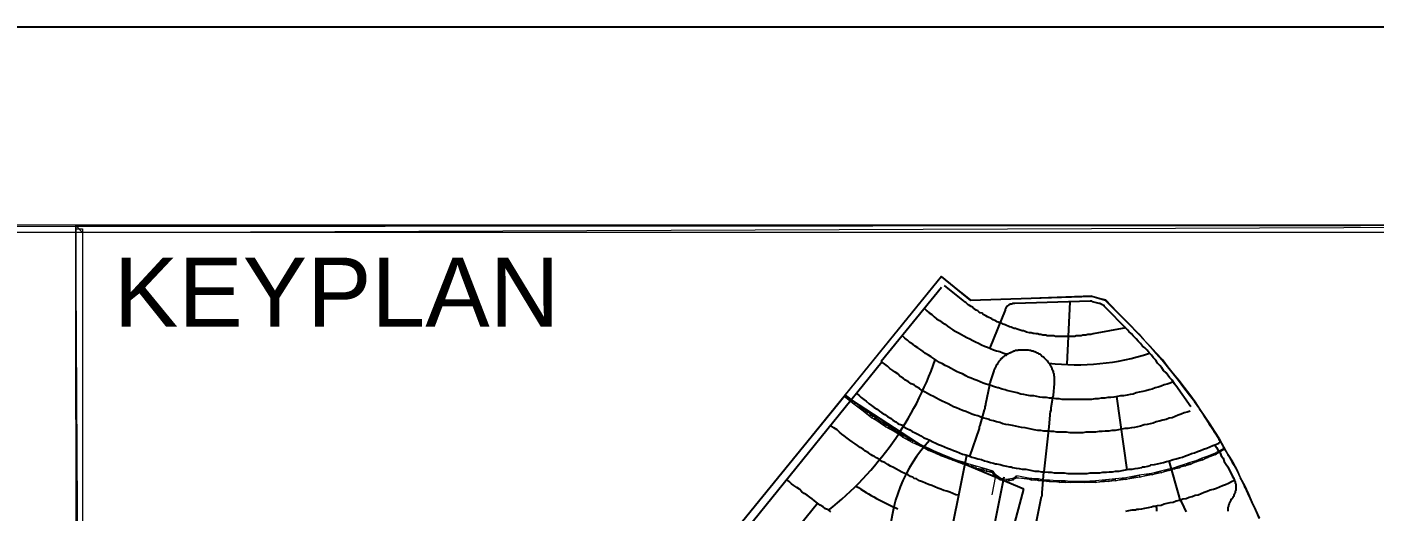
# Model space of a CAD drawing. Header units: inches. Extents: x 27 to 868, y 19 to 613.
# Drawn here: x 716.8 to 816.7, y 576.8 to 612.8 of the extents above; entities that cross this region are included whole.
import ezdxf

# ---------------------------------------------------------------- set-up
doc = ezdxf.new("R2010")
doc.units = ezdxf.units.IN
doc.header["$MEASUREMENT"] = 0
doc.layers.add('PDF_Geometry', color=7, linetype='Continuous')
doc.layers.add('PDF_Text', color=7, linetype='Continuous')
doc.styles.add('PDF Arial', font='arial.ttf')

msp = doc.modelspace()

# ---------------------------------------------------------------- linework, layer by layer
at = {"layer": 'PDF_Geometry', "lineweight": 25}
msp.add_lwpolyline([(26.633, 612.778), (867.636, 612.778), (867.636, 229.166)], dxfattribs=at)
at = {"layer": 'PDF_Geometry', "lineweight": 0}
for points in [[(55.412, 598.051), (55.908, 597.51), (851.918, 598.051), (55.412, 598.051)], [(55.908, 597.51), (851.918, 598.051), (851.422, 597.51), (55.908, 597.51)], [(720.404, 598.05), (720.9, 597.509), (851.916, 598.05), (720.404, 598.05)], [(720.404, 513.378), (720.9, 513.873), (720.404, 598.05), (720.404, 513.378)], [(720.9, 513.873), (720.404, 598.05), (720.9, 597.509), (720.9, 513.873)], [(720.729, 229.166), (720.405, 597.781), (720.405, 229.166)], [(720.729, 229.166), (720.405, 597.781), (720.901, 597.781), (720.901, 229.166)], [(720.9, 597.509), (851.916, 598.05), (851.421, 597.509), (720.9, 597.509)], [(720.901, 597.781), (720.901, 229.166)]]:
    msp.add_lwpolyline(points, dxfattribs=at)
at = {"layer": 'PDF_Geometry', "color": 8, "lineweight": 0}
for points in [[(784.629, 594.222), (784.629, 594.267), (762.425, 566.883), (784.629, 594.222)], [(784.629, 594.267), (762.425, 566.883), (762.425, 566.883), (784.629, 594.267)], [(786.791, 592.51), (784.629, 594.222), (784.629, 594.267), (786.791, 592.51)], [(786.791, 592.465), (786.791, 592.51), (784.629, 594.222), (786.791, 592.465)], [(795.799, 592.78), (795.799, 592.825), (786.791, 592.465), (795.799, 592.78)], [(795.799, 592.825), (786.791, 592.465), (786.791, 592.51), (795.799, 592.825)], [(796.834, 592.51), (795.799, 592.78), (795.799, 592.825), (796.834, 592.51)], [(796.789, 592.465), (796.834, 592.51), (795.799, 592.78), (796.789, 592.465)], [(797.645, 591.654), (796.789, 592.465), (796.834, 592.51), (797.645, 591.654)], [(797.6, 591.654), (797.645, 591.654), (796.789, 592.465), (797.6, 591.654)], [(798.456, 590.799), (798.456, 590.844), (797.6, 591.654), (798.456, 590.799)], [(798.456, 590.844), (797.6, 591.654), (797.645, 591.654), (798.456, 590.844)], [(799.266, 589.988), (798.456, 590.799), (798.456, 590.844), (799.266, 589.988)], [(799.266, 589.943), (799.266, 589.988), (798.456, 590.799), (799.266, 589.943)], [(799.672, 589.538), (799.266, 589.943), (799.266, 589.988), (799.672, 589.538)], [(800.122, 589.042), (800.122, 589.087), (799.672, 589.538), (800.122, 589.042)], [(800.122, 589.087), (799.672, 589.538), (799.672, 589.538), (800.122, 589.087)], [(800.573, 588.592), (800.122, 589.042), (800.122, 589.087), (800.573, 588.592)], [(800.528, 588.547), (800.573, 588.592), (800.122, 589.042), (800.528, 588.547)], [(801.023, 588.096), (800.528, 588.547), (800.573, 588.592), (801.023, 588.096)], [(800.978, 588.051), (801.023, 588.096), (800.528, 588.547), (800.978, 588.051)], [(801.428, 587.556), (800.978, 588.051), (801.023, 588.096), (801.428, 587.556)], [(801.383, 587.556), (801.428, 587.556), (800.978, 588.051), (801.383, 587.556)], [(801.789, 587.015), (801.834, 587.061), (801.383, 587.556), (801.789, 587.015)], [(801.834, 587.061), (801.383, 587.556), (801.428, 587.556), (801.834, 587.061)], [(802.239, 586.565), (801.789, 587.015), (801.834, 587.061), (802.239, 586.565)], [(802.194, 586.52), (802.239, 586.565), (801.789, 587.015), (802.194, 586.52)], [(802.644, 586.025), (802.194, 586.52), (802.239, 586.565), (802.644, 586.025)], [(802.599, 585.98), (802.644, 586.025), (802.194, 586.52), (802.599, 585.98)], [(803.05, 585.484), (802.599, 585.98), (802.644, 586.025), (803.05, 585.484)], [(803.005, 585.439), (803.05, 585.484), (802.599, 585.98), (803.005, 585.439)], [(777.513, 585.439), (777.423, 585.349), (778.234, 584.899), (777.513, 585.439)], [(777.423, 585.349), (778.234, 584.899), (778.143, 584.764), (777.423, 585.349)], [(778.234, 584.899), (778.143, 584.764), (778.864, 584.358), (778.234, 584.899)], [(778.143, 584.764), (778.864, 584.358), (778.819, 584.268), (778.143, 584.764)], [(803.455, 584.944), (803.005, 585.439), (803.05, 585.484), (803.455, 584.944)], [(803.41, 584.944), (803.455, 584.944), (803.005, 585.439), (803.41, 584.944)], [(803.77, 584.403), (803.815, 584.403), (803.41, 584.944), (803.77, 584.403)], [(803.815, 584.403), (803.41, 584.944), (803.455, 584.944), (803.815, 584.403)], [(778.864, 584.358), (778.819, 584.268), (779.179, 584.178), (778.864, 584.358)], [(778.819, 584.268), (779.179, 584.178), (779.089, 584.043), (778.819, 584.268)], [(779.179, 584.178), (779.089, 584.043), (779.54, 583.908), (779.179, 584.178)], [(779.089, 584.043), (779.54, 583.908), (779.45, 583.773), (779.089, 584.043)], [(779.54, 583.908), (779.45, 583.773), (779.81, 583.683), (779.54, 583.908)], [(779.45, 583.773), (779.81, 583.683), (779.765, 583.593), (779.45, 583.773)], [(804.131, 583.863), (804.176, 583.863), (803.77, 584.403), (804.131, 583.863)], [(804.176, 583.863), (803.77, 584.403), (803.815, 584.403), (804.176, 583.863)], [(804.491, 583.277), (804.536, 583.322), (804.131, 583.863), (804.491, 583.277)], [(804.536, 583.322), (804.131, 583.863), (804.176, 583.863), (804.536, 583.322)], [(779.81, 583.683), (779.765, 583.593), (780.17, 583.457), (779.81, 583.683)], [(779.765, 583.593), (780.17, 583.457), (780.08, 583.367), (779.765, 583.593)], [(780.17, 583.457), (780.08, 583.367), (780.531, 583.232), (780.17, 583.457)], [(780.08, 583.367), (780.531, 583.232), (780.485, 583.097), (780.08, 583.367)], [(780.531, 583.232), (780.485, 583.097), (780.846, 583.007), (780.531, 583.232)], [(780.485, 583.097), (780.846, 583.007), (780.801, 582.917), (780.485, 583.097)], [(780.846, 583.007), (780.801, 582.917), (781.161, 582.827), (780.846, 583.007)], [(780.801, 582.917), (781.161, 582.827), (781.116, 582.737), (780.801, 582.917)], [(781.161, 582.827), (781.116, 582.737), (781.701, 582.512), (781.161, 582.827)], [(781.116, 582.737), (781.701, 582.512), (781.611, 582.422), (781.116, 582.737)], [(804.896, 582.782), (804.491, 583.277), (804.536, 583.322), (804.896, 582.782)], [(804.851, 582.737), (804.896, 582.782), (804.491, 583.277), (804.851, 582.737)], [(805.257, 582.196), (804.851, 582.737), (804.896, 582.782), (805.257, 582.196)], [(805.212, 582.151), (805.257, 582.196), (804.851, 582.737), (805.212, 582.151)], [(781.701, 582.512), (781.611, 582.422), (781.837, 582.422), (781.701, 582.512)], [(781.611, 582.422), (781.837, 582.422), (781.747, 582.332), (781.611, 582.422)], [(781.837, 582.422), (781.747, 582.332), (782.512, 582.061), (781.837, 582.422)], [(781.747, 582.332), (782.512, 582.061), (782.467, 581.926), (781.747, 582.332)], [(782.512, 582.061), (782.467, 581.926), (783.323, 581.656), (782.512, 582.061)], [(782.467, 581.926), (783.323, 581.656), (783.278, 581.566), (782.467, 581.926)], [(805.572, 581.611), (805.212, 582.151), (805.257, 582.196), (805.572, 581.611)], [(805.527, 581.611), (805.572, 581.611), (805.212, 582.151), (805.527, 581.611)], [(783.323, 581.656), (783.278, 581.566), (783.728, 581.476), (783.323, 581.656)], [(783.278, 581.566), (783.728, 581.476), (783.638, 581.341), (783.278, 581.566)], [(783.728, 581.476), (783.683, 581.341), (784.269, 581.206), (783.728, 581.476)], [(783.683, 581.341), (784.269, 581.206), (784.224, 581.115), (783.683, 581.341)], [(784.269, 581.206), (784.224, 581.115), (784.629, 581.07), (784.269, 581.206)], [(784.224, 581.115), (784.629, 581.07), (784.584, 580.935), (784.224, 581.115)], [(784.629, 581.07), (784.584, 580.935), (785.214, 580.845), (784.629, 581.07)], [(784.584, 580.935), (785.214, 580.845), (785.17, 580.71), (784.584, 580.935)], [(785.214, 580.845), (785.17, 580.71), (785.485, 580.71), (785.214, 580.845)], [(803.5, 580.575), (803.545, 580.485), (803.95, 580.755), (803.5, 580.575)], [(803.545, 580.485), (803.95, 580.755), (803.995, 580.62), (803.545, 580.485)], [(803.95, 580.755), (803.995, 580.62), (804.311, 580.89), (803.95, 580.755)], [(803.995, 580.62), (804.311, 580.89), (804.356, 580.8), (803.995, 580.62)], [(804.311, 580.89), (804.356, 580.8), (804.896, 581.115), (804.311, 580.89)], [(804.356, 580.8), (804.896, 581.115), (804.941, 581.025), (804.356, 580.8)], [(804.896, 581.115), (804.941, 581.025), (805.617, 581.521), (804.896, 581.115)], [(804.941, 581.025), (805.617, 581.521), (805.662, 581.431), (804.941, 581.025)], [(805.887, 581.025), (805.887, 581.07), (805.527, 581.611), (805.887, 581.025)], [(805.887, 581.07), (805.527, 581.611), (805.572, 581.611), (805.887, 581.07)], [(806.247, 580.485), (805.887, 581.025), (805.887, 581.07), (806.247, 580.485)], [(806.202, 580.44), (806.247, 580.485), (805.887, 581.025), (806.202, 580.44)], [(785.17, 580.71), (785.485, 580.71), (785.44, 580.62), (785.17, 580.71)], [(785.485, 580.71), (785.44, 580.62), (785.89, 580.575), (785.485, 580.71)], [(785.44, 580.62), (785.89, 580.575), (785.89, 580.44), (785.44, 580.62)], [(785.89, 580.575), (785.89, 580.44), (786.205, 580.485), (785.89, 580.575)], [(785.89, 580.44), (786.205, 580.485), (786.16, 580.35), (785.89, 580.44)], [(786.205, 580.485), (786.16, 580.35), (786.611, 580.35), (786.205, 580.485)], [(786.16, 580.35), (786.611, 580.35), (786.566, 580.215), (786.16, 580.35)], [(786.611, 580.35), (786.566, 580.215), (787.196, 580.17), (786.611, 580.35)], [(786.566, 580.215), (787.196, 580.17), (787.151, 580.035), (786.566, 580.215)], [(787.196, 580.17), (787.151, 580.035), (788.007, 579.944), (787.196, 580.17)], [(787.151, 580.035), (788.007, 579.944), (787.962, 579.809), (787.151, 580.035)], [(788.007, 579.944), (787.962, 579.809), (788.457, 579.809), (788.007, 579.944)], [(787.962, 579.809), (788.457, 579.809), (788.412, 579.674), (787.962, 579.809)], [(788.502, 579.764), (788.412, 579.719), (788.592, 579.629), (788.502, 579.764)], [(800.212, 579.629), (800.257, 579.539), (800.888, 579.809), (800.212, 579.629)], [(800.257, 579.539), (800.888, 579.809), (800.933, 579.674), (800.257, 579.539)], [(800.888, 579.809), (800.933, 579.674), (801.473, 579.944), (800.888, 579.809)], [(800.933, 579.674), (801.473, 579.944), (801.518, 579.854), (800.933, 579.674)], [(801.473, 579.944), (801.518, 579.854), (801.834, 580.035), (801.473, 579.944)], [(801.518, 579.854), (801.834, 580.035), (801.879, 579.944), (801.518, 579.854)], [(801.834, 580.035), (801.879, 579.944), (802.239, 580.17), (801.834, 580.035)], [(801.879, 579.944), (802.239, 580.17), (802.284, 580.035), (801.879, 579.944)], [(802.239, 580.17), (802.284, 580.08), (802.644, 580.305), (802.239, 580.17)], [(802.284, 580.08), (802.644, 580.305), (802.689, 580.17), (802.284, 580.08)], [(802.644, 580.305), (802.689, 580.17), (803.05, 580.44), (802.644, 580.305)], [(802.689, 580.17), (803.05, 580.44), (803.095, 580.305), (802.689, 580.17)], [(803.05, 580.44), (803.095, 580.305), (803.5, 580.575), (803.05, 580.44)], [(803.095, 580.305), (803.5, 580.575), (803.545, 580.485), (803.095, 580.305)], [(806.563, 579.899), (806.202, 580.44), (806.247, 580.485), (806.563, 579.899)], [(806.518, 579.899), (806.563, 579.899), (806.202, 580.44), (806.518, 579.899)], [(806.788, 579.314), (806.833, 579.314), (806.518, 579.899), (806.788, 579.314)], [(806.833, 579.314), (806.518, 579.899), (806.563, 579.899), (806.833, 579.314)], [(788.637, 579.449), (788.367, 578.053)], [(788.412, 579.719), (788.592, 579.629), (788.457, 579.584), (788.412, 579.719)], [(788.547, 579.629), (788.457, 579.584), (788.682, 579.494), (788.547, 579.629)], [(788.457, 579.584), (788.682, 579.494), (788.592, 579.404), (788.457, 579.584)], [(788.592, 579.404), (788.682, 579.494), (788.998, 579.134), (788.592, 579.404)], [(788.682, 579.494), (788.998, 579.134), (789.043, 579.269), (788.682, 579.494)], [(788.998, 579.134), (789.043, 579.269), (789.448, 579.044), (788.998, 579.134)], [(789.043, 579.269), (789.448, 579.044), (789.448, 579.179), (789.043, 579.269)], [(789.448, 579.179), (789.944, 579.134), (789.898, 579.269), (789.448, 579.179)], [(789.448, 579.044), (789.448, 579.179), (789.944, 579.134), (789.448, 579.044)], [(789.853, 579.224), (789.943, 579.134), (789.943, 579.269), (789.853, 579.224)], [(789.943, 579.269), (789.989, 579.179), (790.034, 579.314), (789.943, 579.269)], [(789.943, 579.134), (789.943, 579.269), (789.989, 579.179), (789.943, 579.134)], [(789.989, 579.179), (790.034, 579.314), (790.079, 579.224), (789.989, 579.179)], [(790.034, 579.314), (790.079, 579.224), (790.169, 579.449), (790.034, 579.314)], [(790.079, 579.224), (790.169, 579.449), (790.214, 579.314), (790.079, 579.224)], [(790.214, 579.449), (790.169, 579.314), (791.205, 579.269), (790.214, 579.449)], [(790.169, 579.314), (791.205, 579.269), (791.16, 579.179), (790.169, 579.314)], [(791.205, 579.269), (791.16, 579.179), (791.34, 579.269), (791.205, 579.269)], [(791.16, 579.179), (791.34, 579.269), (791.295, 579.134), (791.16, 579.179)], [(791.34, 579.269), (791.295, 579.134), (791.655, 579.224), (791.34, 579.269)], [(791.295, 579.134), (791.655, 579.224), (791.61, 579.134), (791.295, 579.134)], [(791.655, 579.224), (791.61, 579.134), (791.835, 579.224), (791.655, 579.224)], [(791.61, 579.134), (791.835, 579.224), (791.835, 579.089), (791.61, 579.134)], [(791.835, 579.224), (791.835, 579.089), (792.06, 579.179), (791.835, 579.224)], [(791.835, 579.089), (792.06, 579.179), (792.06, 579.089), (791.835, 579.089)], [(792.06, 579.179), (792.06, 579.089), (792.421, 579.134), (792.06, 579.179)], [(792.06, 579.089), (792.421, 579.134), (792.421, 579.044), (792.06, 579.089)], [(792.421, 579.134), (792.421, 579.044), (792.646, 579.134), (792.421, 579.134)], [(792.421, 579.044), (792.646, 579.134), (792.646, 578.999), (792.421, 579.044)], [(792.646, 579.134), (792.646, 578.999), (793.186, 579.089), (792.646, 579.134)], [(792.646, 578.999), (793.186, 579.089), (793.186, 578.999), (792.646, 578.999)], [(793.186, 579.089), (793.186, 578.999), (793.366, 579.089), (793.186, 579.089)], [(793.186, 578.999), (793.366, 579.089), (793.321, 578.954), (793.186, 578.999)], [(793.366, 579.089), (793.366, 578.954), (793.817, 579.089), (793.366, 579.089)], [(793.366, 578.954), (793.817, 579.089), (793.817, 578.954), (793.366, 578.954)], [(793.817, 579.089), (793.817, 578.954), (794.177, 579.044), (793.817, 579.089)], [(793.817, 578.954), (794.177, 579.044), (794.177, 578.954), (793.817, 578.954)], [(794.177, 579.044), (794.177, 578.954), (795.213, 579.044), (794.177, 579.044)], [(794.177, 578.954), (795.213, 579.044), (795.213, 578.954), (794.177, 578.954)], [(795.213, 579.044), (795.213, 578.954), (796.069, 579.089), (795.213, 579.044)], [(795.213, 578.954), (796.069, 579.089), (796.069, 578.954), (795.213, 578.954)], [(796.069, 579.089), (796.069, 578.954), (797.06, 579.179), (796.069, 579.089)], [(796.069, 578.954), (797.06, 579.179), (797.06, 579.044), (796.069, 578.954)], [(797.06, 579.179), (797.06, 579.044), (797.51, 579.224), (797.06, 579.179)], [(797.06, 579.044), (797.51, 579.224), (797.51, 579.089), (797.06, 579.044)], [(797.51, 579.224), (797.51, 579.089), (798.321, 579.314), (797.51, 579.224)], [(797.51, 579.089), (798.321, 579.314), (798.321, 579.179), (797.51, 579.089)], [(798.321, 579.314), (798.321, 579.179), (799.312, 579.494), (798.321, 579.314)], [(798.321, 579.179), (799.312, 579.494), (799.357, 579.359), (798.321, 579.179)], [(799.312, 579.494), (799.357, 579.359), (800.212, 579.629), (799.312, 579.494)], [(799.357, 579.359), (800.212, 579.629), (800.212, 579.539), (799.357, 579.359)], [(807.103, 578.683), (807.148, 578.728), (806.788, 579.314), (807.103, 578.683)], [(807.148, 578.728), (806.788, 579.314), (806.833, 579.314), (807.148, 578.728)], [(807.418, 578.143), (807.103, 578.683), (807.148, 578.728), (807.418, 578.143)], [(807.373, 578.098), (807.418, 578.143), (807.103, 578.683), (807.373, 578.098)], [(807.689, 577.512), (807.373, 578.098), (807.418, 578.143), (807.689, 577.512)], [(807.644, 577.512), (807.689, 577.512), (807.373, 578.098), (807.644, 577.512)], [(807.914, 576.927), (807.959, 576.927), (807.644, 577.512), (807.914, 576.927)], [(807.959, 576.927), (807.644, 577.512), (807.689, 577.512), (807.959, 576.927)], [(808.184, 576.296), (808.229, 576.341), (807.914, 576.927), (808.184, 576.296)], [(808.229, 576.341), (807.914, 576.927), (807.959, 576.927), (808.229, 576.341)]]:
    msp.add_lwpolyline(points, dxfattribs=at)
at = {"layer": 'PDF_Geometry', "color": 8, "lineweight": 25}
for points in [[(780.17, 587.961), (784.629, 593.456)], [(798.321, 590.438), (795.889, 589.988), (795.708, 589.943), (795.618, 589.943), (795.483, 589.943), (795.348, 589.898), (795.258, 589.898), (795.123, 589.898), (794.988, 589.853), (794.898, 589.853), (794.763, 589.853), (794.627, 589.853), (794.537, 589.808), (794.402, 589.808), (794.267, 589.808), (794.177, 589.808), (794.042, 589.808), (793.907, 589.808), (793.817, 589.808), (793.682, 589.808), (793.547, 589.808), (793.457, 589.808), (793.321, 589.808), (793.186, 589.808), (793.096, 589.808), (792.961, 589.853), (792.826, 589.853), (792.736, 589.853), (792.601, 589.853), (792.466, 589.853), (792.376, 589.898), (792.24, 589.898), (792.15, 589.898), (792.015, 589.943), (791.88, 589.943), (791.79, 589.988), (791.655, 589.988), (791.52, 590.033), (791.43, 590.033), (791.295, 590.078), (791.16, 590.078), (790.934, 590.123), (790.844, 590.168), (790.709, 590.213), (790.619, 590.213), (790.484, 590.258), (790.394, 590.303), (790.259, 590.348), (790.124, 590.393), (790.034, 590.393), (789.898, 590.438), (789.808, 590.483), (789.673, 590.528), (789.583, 590.574), (789.448, 590.619), (789.358, 590.664), (789.223, 590.709), (789.133, 590.754), (788.998, 590.799), (788.908, 590.844), (788.773, 590.889), (788.682, 590.934), (788.592, 590.979), (788.457, 591.024), (788.367, 591.114), (788.277, 591.159), (788.142, 591.204), (788.052, 591.249), (787.917, 591.339), (787.827, 591.384), (787.737, 591.429), (787.647, 591.519), (787.511, 591.564), (787.421, 591.609), (787.331, 591.699), (787.196, 591.745), (787.106, 591.835), (787.016, 591.88), (786.926, 591.97), (786.836, 592.015), (786.701, 592.105), (786.611, 592.15), (786.521, 592.24), (786.431, 592.33), (786.34, 592.375), (786.25, 592.465), (784.854, 593.591)], [(783.368, 591.88), (783.548, 591.699), (783.728, 591.564), (783.908, 591.429), (784.089, 591.249), (784.269, 591.114), (784.494, 590.979), (784.674, 590.844), (784.899, 590.709), (785.079, 590.574), (785.26, 590.438), (785.485, 590.303), (785.71, 590.168), (785.89, 590.078), (786.115, 589.943), (786.295, 589.853), (786.521, 589.718), (786.746, 589.628), (786.971, 589.493), (787.151, 589.403), (787.376, 589.312), (787.602, 589.177), (787.827, 589.087), (788.052, 588.997), (788.277, 588.907), (788.502, 588.817), (788.728, 588.727), (788.953, 588.682), (789.178, 588.592), (789.403, 588.502), (789.493, 588.502)], [(803.14, 584.583), (802.014, 586.16), (801.969, 586.205), (801.924, 586.295), (801.744, 586.565), (801.563, 586.745), (801.428, 586.925), (801.293, 587.106), (801.113, 587.286), (800.978, 587.466), (800.843, 587.646), (800.663, 587.826), (800.528, 588.051), (800.347, 588.232), (800.212, 588.412), (800.032, 588.592), (799.897, 588.772), (799.717, 588.952), (799.537, 589.087), (799.402, 589.267), (799.221, 589.448), (799.086, 589.628), (798.861, 589.853), (798.726, 589.988), (798.546, 590.168), (798.456, 590.258), (796.699, 592.06), (796.699, 592.105), (796.654, 592.105), (796.609, 592.15), (796.564, 592.15), (796.519, 592.195), (796.474, 592.195), (796.384, 592.24), (796.339, 592.24), (795.844, 592.375), (795.799, 592.42), (795.754, 592.42), (795.708, 592.42), (795.663, 592.42), (790.079, 592.24), (789.989, 592.24), (789.898, 592.24), (789.853, 592.195), (789.808, 592.195), (789.763, 592.195), (789.718, 592.195), (789.673, 592.15), (789.628, 592.15), (789.583, 592.105), (789.538, 592.06), (789.493, 592.015), (789.448, 592.015), (789.448, 591.97), (789.403, 591.925), (789.403, 591.88), (789.358, 591.835), (789.358, 591.79), (789.358, 591.745), (788.232, 588.952)], [(793.952, 587.736), (794.177, 592.375)], [(801.834, 586.43), (801.608, 586.34), (801.383, 586.25), (801.158, 586.205), (800.933, 586.115), (800.708, 586.025), (800.482, 585.98), (800.257, 585.89), (800.032, 585.845), (799.807, 585.754), (799.582, 585.709), (799.312, 585.664), (799.086, 585.619), (798.861, 585.529), (798.636, 585.484), (798.411, 585.439), (798.14, 585.394), (797.915, 585.394), (797.69, 585.349), (797.42, 585.304), (797.195, 585.259), (796.97, 585.259), (796.744, 585.214), (796.474, 585.214), (796.249, 585.169), (796.024, 585.169), (795.754, 585.124), (795.528, 585.124), (795.303, 585.124), (795.123, 585.124), (795.033, 585.124), (794.808, 585.124), (794.582, 585.124), (794.492, 585.124), (794.312, 585.124), (794.087, 585.124), (793.862, 585.124), (793.592, 585.124), (793.366, 585.169), (793.141, 585.169), (792.871, 585.214), (792.646, 585.214), (792.421, 585.259), (792.15, 585.259), (791.925, 585.304), (791.7, 585.349), (791.475, 585.394), (791.205, 585.394), (790.979, 585.439), (790.754, 585.484), (790.529, 585.529), (790.259, 585.619), (790.034, 585.664), (789.808, 585.709), (789.583, 585.754), (789.493, 585.799), (789.358, 585.845), (789.133, 585.89), (788.863, 585.98), (788.818, 585.98), (788.637, 586.025), (788.412, 586.115), (788.187, 586.205), (788.142, 586.205), (787.962, 586.25), (787.737, 586.34), (787.511, 586.43), (787.286, 586.52), (787.061, 586.61), (786.836, 586.7), (786.611, 586.79), (786.431, 586.88), (786.205, 587.015), (785.98, 587.106), (785.755, 587.196), (785.53, 587.331), (785.35, 587.421), (785.124, 587.556), (784.899, 587.646), (784.719, 587.781), (784.494, 587.871), (784.269, 588.006), (784.089, 588.141), (783.863, 588.277), (783.683, 588.412), (783.458, 588.547), (783.278, 588.682), (783.098, 588.817), (782.873, 588.952), (782.692, 589.087), (782.512, 589.222), (782.287, 589.358), (782.107, 589.538), (781.927, 589.673), (781.747, 589.853), (781.702, 589.898)], [(786.746, 580.89), (787.466, 582.962), (787.466, 583.097), (787.511, 583.187), (787.827, 584.358), (787.872, 584.448), (787.872, 584.538), (787.872, 584.583), (787.917, 584.719), (787.917, 584.809), (788.232, 586.205), (788.232, 586.295), (788.232, 586.34), (788.277, 586.385), (788.277, 586.43), (788.547, 587.241), (788.547, 587.331), (788.592, 587.376), (788.592, 587.421), (788.637, 587.466), (788.637, 587.511), (788.682, 587.601), (788.728, 587.646), (788.728, 587.691), (788.773, 587.736), (788.818, 587.781), (788.818, 587.826), (788.863, 587.871), (788.908, 587.961), (788.953, 588.006), (788.998, 588.051), (789.043, 588.096), (789.043, 588.141), (789.088, 588.187), (789.133, 588.187), (789.178, 588.232), (789.223, 588.277), (789.268, 588.322), (789.313, 588.367), (789.358, 588.412), (789.448, 588.412), (789.493, 588.457), (789.538, 588.502), (789.583, 588.547), (789.628, 588.547), (789.673, 588.592), (789.718, 588.592), (789.808, 588.637), (789.853, 588.637), (789.898, 588.682), (789.944, 588.682), (790.034, 588.727), (790.079, 588.727), (790.124, 588.772), (790.214, 588.772), (790.259, 588.772), (790.304, 588.772), (790.349, 588.817), (790.439, 588.817), (790.484, 588.817), (790.529, 588.817), (790.619, 588.817), (790.664, 588.817), (790.709, 588.817), (790.799, 588.817), (790.844, 588.817), (790.889, 588.817), (790.979, 588.817), (791.024, 588.817), (791.07, 588.817), (791.16, 588.772), (791.205, 588.772), (791.25, 588.772), (791.34, 588.727), (791.385, 588.727), (791.43, 588.727), (791.475, 588.682), (791.565, 588.682), (791.655, 588.637), (791.7, 588.592), (791.79, 588.592), (791.835, 588.547), (791.88, 588.502), (791.925, 588.502), (791.97, 588.457), (792.015, 588.412), (792.06, 588.367), (792.15, 588.322), (792.195, 588.277), (792.24, 588.232), (792.286, 588.187), (792.331, 588.141), (792.376, 588.096), (792.421, 588.051), (792.466, 588.006), (792.511, 587.961), (792.556, 587.871), (792.601, 587.826), (792.646, 587.781), (792.691, 587.736), (792.691, 587.646), (792.736, 587.601), (792.781, 587.556), (792.781, 587.511), (792.826, 587.466), (792.826, 587.376), (792.871, 587.331), (792.871, 587.286), (792.916, 587.241), (792.916, 587.151), (792.916, 587.106), (792.961, 587.061), (792.961, 586.97), (792.961, 586.925), (792.961, 586.88), (793.006, 586.835), (793.006, 586.745), (793.006, 586.7), (793.006, 586.655), (793.006, 586.565), (793.006, 586.52), (793.006, 586.475), (793.006, 586.385), (793.006, 586.295), (792.916, 585.439), (792.916, 585.394), (792.871, 585.304), (792.871, 585.214), (792.736, 584.493), (792.736, 584.403), (792.736, 584.268), (792.691, 584.268), (792.601, 583.097), (792.24, 579.764)], [(767.965, 572.783), (780.215, 587.916)], [(803.095, 584.268), (802.869, 584.178), (802.644, 584.133), (802.419, 584.043), (802.194, 583.953), (801.969, 583.863), (801.744, 583.773), (801.518, 583.728), (801.293, 583.638), (801.068, 583.593), (800.798, 583.502), (800.573, 583.457), (800.347, 583.367), (800.122, 583.322), (799.897, 583.277), (799.672, 583.232), (799.402, 583.142), (799.176, 583.097), (798.951, 583.052), (798.726, 583.007), (798.456, 582.962), (798.231, 582.962), (798.005, 582.917), (797.78, 582.872), (797.51, 582.827), (797.285, 582.827), (797.06, 582.782), (796.789, 582.782), (796.564, 582.737), (796.339, 582.737), (796.069, 582.692), (795.843, 582.692), (795.618, 582.692), (795.348, 582.692), (795.123, 582.647), (794.898, 582.647), (794.627, 582.647), (794.402, 582.647), (794.177, 582.647), (793.907, 582.692), (793.682, 582.692), (793.457, 582.692), (793.186, 582.692), (792.961, 582.737), (792.736, 582.737), (792.511, 582.782), (792.24, 582.782), (792.015, 582.827), (791.79, 582.827), (791.52, 582.872), (791.295, 582.917), (791.069, 582.962), (790.844, 583.007), (790.574, 583.052), (790.349, 583.097), (790.124, 583.142), (789.898, 583.187), (789.628, 583.232), (789.403, 583.277), (789.178, 583.322), (788.953, 583.412), (788.727, 583.457), (788.502, 583.548), (788.232, 583.593), (788.187, 583.638), (788.007, 583.683), (787.782, 583.728), (787.556, 583.818), (787.466, 583.863), (787.331, 583.908), (787.106, 583.953), (786.881, 584.043), (786.791, 584.088), (786.656, 584.133), (786.431, 584.223), (786.205, 584.313), (785.98, 584.403), (785.755, 584.493), (785.53, 584.583), (785.35, 584.673), (785.124, 584.809), (784.899, 584.899), (784.674, 584.989), (784.449, 585.124), (784.269, 585.214), (784.043, 585.349), (783.818, 585.439), (783.593, 585.574), (783.413, 585.664), (783.188, 585.799), (783.008, 585.935), (782.782, 586.07), (782.602, 586.205), (782.377, 586.295), (782.197, 586.43), (781.972, 586.565), (781.792, 586.7), (781.566, 586.835), (781.386, 587.015), (781.206, 587.151), (781.026, 587.286), (780.801, 587.421), (780.621, 587.601), (780.44, 587.736), (780.26, 587.871), (780.17, 587.961)], [(790.754, 578.458), (783.278, 581.611), (777.468, 585.394), (770.847, 577.242), (762.695, 567.244), (779.9, 551.48), (780.666, 552.381), (781.386, 552.876), (782.422, 553.237), (783.413, 553.327), (784.044, 553.282), (784.089, 553.552), (790.754, 578.458)], [(778.324, 585.574), (778.504, 585.439), (778.684, 585.259), (778.864, 585.124), (779.044, 584.989), (779.269, 584.809), (779.45, 584.673), (779.63, 584.538), (779.855, 584.403), (780.035, 584.268), (780.215, 584.133), (780.44, 583.998), (780.621, 583.863), (780.846, 583.728), (781.026, 583.593), (781.251, 583.457), (781.431, 583.322), (781.656, 583.232), (781.837, 583.097), (782.062, 582.962), (782.287, 582.872), (782.467, 582.737), (782.692, 582.647), (782.917, 582.512), (783.098, 582.422), (783.323, 582.286), (783.548, 582.196), (783.773, 582.106), (783.998, 581.971), (784.224, 581.881), (784.404, 581.791), (784.629, 581.701), (784.854, 581.611), (785.079, 581.521), (785.305, 581.431), (785.53, 581.341), (785.755, 581.251), (785.98, 581.161), (786.205, 581.07), (786.431, 581.025), (786.656, 580.935), (786.881, 580.845), (787.106, 580.8), (787.331, 580.71), (787.601, 580.665), (787.827, 580.575), (788.052, 580.53), (788.277, 580.44), (788.502, 580.395), (788.637, 580.35), (788.727, 580.35), (788.998, 580.305), (789.223, 580.215), (789.448, 580.17), (789.673, 580.125), (789.808, 580.125), (789.898, 580.08), (790.169, 580.035), (790.394, 579.99), (790.619, 579.944), (790.889, 579.944), (791.115, 579.899), (791.34, 579.854), (791.565, 579.809), (791.835, 579.809), (792.06, 579.764), (792.285, 579.764), (792.556, 579.719), (792.781, 579.719), (793.006, 579.674), (793.276, 579.674), (793.501, 579.674), (793.727, 579.674), (793.997, 579.629), (794.222, 579.629), (794.447, 579.629), (794.718, 579.629), (794.943, 579.629), (795.168, 579.629), (795.438, 579.629), (795.663, 579.674), (795.889, 579.674), (796.159, 579.674), (796.384, 579.674), (796.609, 579.719), (796.879, 579.719), (797.105, 579.764), (797.33, 579.764), (797.555, 579.809), (797.825, 579.809), (798.05, 579.854), (798.276, 579.899), (798.546, 579.944), (798.771, 579.944), (798.996, 579.99), (799.221, 580.035), (799.492, 580.08), (799.537, 580.125), (799.717, 580.125), (799.942, 580.17), (800.122, 580.215), (800.167, 580.26), (800.437, 580.305), (800.663, 580.35), (800.888, 580.395), (801.113, 580.44), (801.338, 580.53), (801.563, 580.575), (801.834, 580.665), (802.059, 580.71), (802.284, 580.8), (802.509, 580.845), (802.734, 580.935), (802.96, 581.025), (803.185, 581.115), (803.41, 581.161), (803.635, 581.251), (803.86, 581.341), (804.086, 581.431), (804.311, 581.521), (804.536, 581.611), (804.761, 581.701), (804.986, 581.791), (805.211, 581.881), (805.347, 581.971)], [(798.411, 579.899), (797.645, 585.349)], [(785.935, 578.008), (785.71, 578.053), (785.485, 578.143), (785.259, 578.233), (785.034, 578.323), (784.809, 578.368), (784.584, 578.458), (784.359, 578.548), (784.134, 578.638), (783.908, 578.728), (783.683, 578.819), (783.458, 578.909), (783.233, 578.999), (783.008, 579.089), (782.782, 579.224), (782.602, 579.269), (782.512, 579.359), (782.332, 579.404), (782.152, 579.539), (781.927, 579.629), (781.701, 579.719), (781.476, 579.854), (781.296, 579.944), (781.071, 580.08), (780.846, 580.17), (780.666, 580.305), (780.44, 580.44), (780.215, 580.53), (780.035, 580.665), (779.81, 580.8), (779.675, 580.89), (779.54, 580.935), (779.405, 581.025), (779.224, 581.161), (778.999, 581.296), (778.819, 581.431), (778.594, 581.566), (778.414, 581.701), (778.234, 581.836), (778.008, 581.971), (777.828, 582.106), (777.648, 582.241), (777.423, 582.422), (777.243, 582.557), (777.063, 582.692), (776.882, 582.872), (776.657, 583.007), (776.477, 583.142), (776.387, 583.232)], [(804.896, 581.791), (805.031, 581.566), (805.166, 581.341), (805.302, 581.161), (805.392, 580.935), (805.527, 580.755), (805.617, 580.53), (805.752, 580.305), (805.887, 580.125), (805.977, 579.899), (806.112, 579.674), (806.202, 579.449), (806.338, 579.269), (806.338, 579.224), (806.383, 579.134), (806.383, 579.089), (806.428, 579.044), (806.428, 578.999), (806.428, 578.909), (806.473, 578.864), (806.473, 578.819), (806.473, 578.728), (806.473, 578.683), (806.473, 578.638), (806.473, 578.548), (806.473, 578.503), (806.473, 578.458), (806.473, 578.368), (806.428, 578.323), (806.428, 578.278), (806.428, 578.188), (806.383, 578.143), (806.383, 578.098), (806.338, 578.053), (806.338, 577.963), (806.292, 577.918), (806.247, 577.873), (806.247, 577.828), (806.202, 577.783), (806.112, 577.693), (806.112, 577.648), (806.067, 577.602), (806.022, 577.512), (806.022, 577.467), (805.977, 577.422), (805.977, 577.377), (805.932, 577.287), (805.932, 577.242), (805.932, 577.197), (805.887, 577.107), (805.887, 577.062), (805.887, 577.017), (805.887, 576.972), (805.887, 576.882), (805.887, 576.837)], [(781.792, 557.425), (786.521, 580.98)], [(787.737, 556.254), (792.06, 577.918), (792.105, 577.963), (792.105, 578.008), (792.105, 578.098), (792.105, 578.143), (792.105, 578.188), (792.24, 579.764)], [(802.824, 576.792), (802.689, 577.017), (802.599, 577.242), (802.464, 577.467), (802.374, 577.693), (802.329, 577.693), (802.329, 577.738), (802.329, 577.783), (802.284, 577.828), (802.284, 577.873), (801.518, 580.575)], [(776.432, 576.792), (776.252, 576.927), (776.027, 577.017), (775.847, 577.152), (775.621, 577.287), (775.441, 577.422), (775.216, 577.602), (775.036, 577.738), (774.856, 577.873), (774.675, 578.008), (774.45, 578.143), (774.27, 578.278), (774.09, 578.458), (773.91, 578.593), (773.685, 578.728), (773.504, 578.864), (773.324, 579.044), (773.144, 579.179)], [(789.268, 579.359), (784.089, 553.552)], [(798.321, 576.837), (798.546, 576.882), (798.771, 576.927), (799.041, 576.927), (799.131, 576.972), (799.266, 576.972), (799.492, 577.017), (799.717, 577.062), (799.987, 577.107), (800.212, 577.152), (800.347, 577.197), (800.437, 577.197), (800.663, 577.242), (800.933, 577.287), (801.158, 577.377), (801.383, 577.422), (801.608, 577.467), (801.834, 577.512), (802.059, 577.602), (802.329, 577.648), (802.554, 577.738), (802.779, 577.783), (803.005, 577.873), (803.23, 577.918), (803.455, 578.008), (803.68, 578.053), (803.905, 578.143), (804.131, 578.233), (804.356, 578.323), (804.581, 578.413), (804.806, 578.458), (805.031, 578.548), (805.257, 578.638), (805.482, 578.728), (805.707, 578.819), (805.932, 578.909), (806.157, 579.044), (806.383, 579.134)], [(771.027, 571.973), (775.441, 577.422)], [(800.618, 576.837), (800.618, 576.927), (800.618, 577.062), (800.573, 577.197), (800.573, 577.242)]]:
    msp.add_lwpolyline(points, dxfattribs=at)
for centre, radius, start, end in [((760.982, 596.112), 24.543, 308.43424, 340.83727), ((794.67, 605.227), 17.528, 263.21806, 287.95989), ((791.705, 574.602), 10.908, 136.58835, 180.0915), ((789.707, 595.959), 20.695, 236.51513, 246.33655)]:
    msp.add_arc(centre, radius, start, end, dxfattribs=at)

# ---------------------------------------------------------------- texts
at = {"layer": 'PDF_Text', "insert": (723.226, 590.528), "char_height": 5.12606, "attachment_point": 7, "style": 'PDF Arial'}
msp.add_mtext('\\W1.000912;KEYPLAN', dxfattribs=at)

doc.saveas('drawing.dxf')
